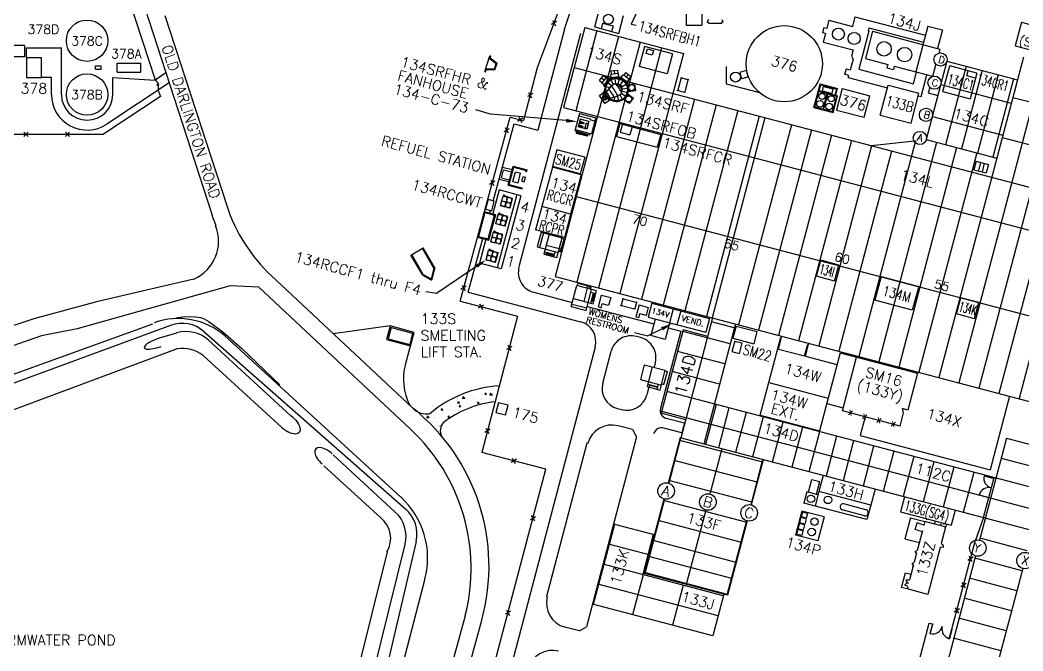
# Model space of a CAD drawing. Extents: x -16413 to 78405, y -232 to 83089.
# Drawn here: x 6293 to 20816, y 37653 to 46798 of the extents above; entities that cross this region are included whole.
import ezdxf
from ezdxf.enums import TextEntityAlignment as Align

# ---------------------------------------------------------------- set-up
doc = ezdxf.new("R2010")
doc.units = 0
doc.header["$LTSCALE"] = 350
doc.header["$MEASUREMENT"] = 0
for name, pattern in [('CV0', [1, 1]), ('CV34', [1, 1]), ('CV78', [1, 1]), ('HIDDEN2', [0.1875, 0.125, -0.0625])]:
    doc.linetypes.add(name, pattern=pattern)
doc.layers.add('BACKGROUND', color=7, linetype='CONTINUOUS')
doc.layers.add('FENCE', color=7, linetype='CONTINUOUS')
doc.styles.add('SIMPLEX', font='SIMPLEX')

msp = doc.modelspace()

# ---------------------------------------------------------------- linework, layer by layer
at = {"layer": 'BACKGROUND'}
for p, q in [((15270, 50110), (13783, 46106)), ((15941, 47896), (15941, 46721)), ((16168, 47896), (16168, 46721)), ((14179, 46666), (14465, 47537)), ((7884, 47050), (8243, 45944)), ((14615, 46697), (14685, 46958)), ((15256, 46984), (15142, 46739)), ((8156, 46795), (9073, 43971)), ((8391, 46864), (9286, 44107)), ((14063, 46776), (13984, 46731)), ((14001, 46793), (14046, 46715)), ((14963, 46604), (15032, 46864)), ((16261, 46803), (16243, 46772)), ((16243, 46772), (16246, 46770)), ((16261, 46753), (16261, 46767)), ((16453, 46803), (16471, 46772)), ((16453, 46753), (16453, 46767)), ((16471, 46772), (16469, 46770)), ((18006, 46796), (17974, 46674)), ((18006, 46796), (18347, 46706)), ((18383, 46846), (18347, 46706)), ((18383, 46846), (19404, 46577)), ((20793, 46766), (20702, 46426)), ((20793, 46766), (21434, 46594)), ((14179, 46666), (13792, 45199)), ((14470, 46690), (14164, 45529)), ((14644, 46644), (14339, 45483)), ((14470, 46690), (15898, 46313)), ((14615, 46697), (14963, 46604)), ((14729, 46753), (14708, 46672)), ((14729, 46753), (14881, 46713)), ((14881, 46713), (14859, 46631)), ((15142, 46739), (15213, 46723)), ((15941, 46721), (16168, 46721)), ((16261, 46753), (16453, 46753)), ((17931, 46685), (17912, 46612)), ((17974, 46674), (17931, 46685)), ((18584, 46635), (18439, 46084)), ((18638, 46634), (18534, 46239)), ((18585, 46685), (18573, 46639)), ((18573, 46639), (18584, 46635)), ((18585, 46685), (19378, 46476)), ((18638, 46634), (19612, 46377)), ((19440, 46711), (19265, 46047)), ((19440, 46711), (19650, 46656)), ((19650, 46656), (19579, 46386)), ((21555, 46684), (20179, 41462)), ((22170, 46664), (20759, 41310)), ((14410, 46602), (13518, 43218)), ((14958, 46561), (14040, 43080)), ((15271, 46479), (14354, 42997)), ((17955, 46601), (17912, 46612)), ((17955, 46601), (17923, 46479)), ((17923, 46479), (18355, 46365)), ((21845, 46608), (20469, 41386)), ((6358, 46430), (6166, 46430)), ((6358, 46430), (6358, 46262)), ((6385, 46396), (6891, 46396)), ((6385, 46252), (6385, 46396)), ((6891, 45718), (6891, 46396)), ((15584, 46396), (14667, 42915)), ((15336, 46415), (15259, 46126)), ((15742, 46307), (15336, 46415)), ((15359, 46312), (15377, 46381)), ((15377, 46381), (15464, 46358)), ((15464, 46358), (15446, 46289)), ((18355, 46365), (18331, 46276)), ((19612, 46377), (19596, 46317)), ((20702, 46426), (21343, 46254)), ((6358, 46262), (6166, 46262)), ((6603, 46252), (6385, 46252)), ((6385, 46252), (6385, 45964)), ((6603, 45964), (6603, 46252)), ((15898, 46313), (14980, 42832)), ((15446, 46289), (15359, 46312)), ((15742, 46307), (15665, 46017)), ((18357, 46232), (18314, 46071)), ((18331, 46276), (18357, 46232)), ((18534, 46239), (18859, 46154)), ((19716, 46201), (19416, 45064)), ((20822, 46257), (19599, 41615)), ((19716, 46201), (20736, 45932)), ((7383, 46084), (7383, 46132)), ((7383, 46132), (7467, 46132)), ((7383, 46084), (7467, 46084)), ((7467, 46084), (7467, 46132)), ((7697, 46042), (7697, 46174)), ((7697, 46174), (8043, 46174)), ((7697, 46042), (8043, 46042)), ((8043, 46042), (8043, 46174)), ((14317, 46109), (22720, 43895)), ((14848, 46059), (14944, 46071)), ((14848, 46059), (14855, 46011)), ((14896, 46065), (14902, 46017)), ((14944, 46071), (14950, 46024)), ((15063, 46039), (15034, 46001)), ((15063, 46039), (15140, 45981)), ((15665, 46017), (15259, 46126)), ((16519, 46123), (16519, 45875)), ((16809, 46064), (16716, 46038)), ((16716, 46038), (16742, 45946)), ((16809, 46064), (16834, 45971)), ((18254, 46087), (18234, 46011)), ((18314, 46071), (18254, 46087)), ((18439, 46084), (19232, 45875)), ((18859, 46154), (18846, 46107)), ((18846, 46107), (18939, 46083)), ((18951, 46129), (18939, 46083)), ((18951, 46129), (19508, 45982)), ((19232, 45875), (19276, 46044)), ((19555, 46158), (19508, 45980)), ((19657, 45761), (19755, 46133)), ((19994, 46127), (19695, 44990)), ((20149, 46029), (19755, 46133)), ((21112, 46180), (19889, 41539)), ((20226, 46066), (19927, 44929)), ((20002, 45987), (20022, 46062)), ((6385, 45964), (6603, 45964)), ((6747, 45964), (6603, 45964)), ((6747, 45718), (6747, 45964)), ((7635, 45718), (7635, 45964)), ((7635, 45964), (8248, 45927)), ((8242, 45945), (8297, 45870)), ((8404, 46030), (8248, 45927)), ((14682, 45920), (14741, 45996)), ((14682, 45920), (14720, 45891)), ((14712, 45958), (14750, 45929)), ((14780, 45966), (14721, 45890)), ((14741, 45996), (14779, 45967)), ((14752, 45852), (14825, 45946)), ((14764, 45846), (14833, 45936)), ((14816, 45948), (14790, 45968)), ((14850, 45961), (14825, 45946)), ((14854, 45948), (14833, 45936)), ((14853, 45969), (14848, 46002)), ((14967, 45976), (14850, 45961)), ((14889, 45863), (14851, 45927)), ((14967, 45963), (14854, 45948)), ((14950, 46022), (14855, 46010)), ((14921, 45871), (14910, 45948)), ((14952, 45868), (14972, 45944)), ((14963, 45983), (14958, 46016)), ((14967, 45976), (14995, 45969)), ((14967, 45963), (14990, 45957)), ((14981, 45855), (15028, 45917)), ((14990, 45957), (15080, 45888)), ((14995, 45969), (15090, 45897)), ((15003, 45972), (15023, 45999)), ((15110, 45942), (15034, 46000)), ((15102, 46010), (15072, 45972)), ((15097, 45884), (15090, 45897)), ((15091, 45905), (15111, 45931)), ((15140, 45981), (15110, 45942)), ((15866, 45958), (15819, 45780)), ((15871, 45961), (15962, 45937)), ((15964, 45932), (15918, 45754)), ((16834, 45971), (16742, 45946)), ((18295, 45995), (18234, 46011)), ((18287, 45966), (18295, 45995)), ((18287, 45966), (18854, 45817)), ((19341, 45688), (19424, 46005)), ((20129, 45953), (20002, 45987)), ((20149, 46029), (20051, 45657)), ((20458, 46005), (20159, 44868)), ((20679, 45947), (20379, 44810)), ((8450, 45888), (7549, 45288)), ((8300, 45767), (8300, 45859)), ((8300, 45767), (8326, 45689)), ((13656, 45748), (13701, 45670)), ((14682, 45706), (14746, 45750)), ((14749, 45860), (14723, 45880)), ((14780, 45715), (14746, 45750)), ((14752, 45852), (14749, 45839)), ((14749, 45839), (14767, 45834)), ((14764, 45846), (14762, 45836)), ((14779, 45748), (14764, 45738)), ((14779, 45748), (14764, 45738)), ((14797, 45770), (14773, 45767)), ((14832, 45815), (14777, 45829)), ((14779, 45748), (14848, 45836)), ((14857, 45846), (14804, 45886)), ((14848, 45836), (14824, 45806)), ((14908, 45875), (14849, 45836)), ((14912, 45875), (14912, 45875)), ((14912, 45875), (14965, 45854)), ((14967, 45811), (14967, 45811)), ((14967, 45811), (14967, 45811)), ((15004, 45844), (14987, 45832)), ((15004, 45844), (14989, 45833)), ((15011, 45833), (14994, 45822)), ((15002, 45736), (15005, 45793)), ((15010, 45836), (15070, 45870)), ((15011, 45769), (15087, 45749)), ((15013, 45801), (15090, 45812)), ((15086, 45878), (15080, 45888)), ((15081, 45875), (15097, 45884)), ((15089, 45858), (15150, 45866)), ((15106, 45817), (15095, 45826)), ((15100, 45839), (15097, 45859)), ((15113, 45841), (15098, 45839)), ((15110, 45764), (15102, 45820)), ((15102, 45763), (15128, 45766)), ((15126, 45777), (15127, 45780)), ((15128, 45765), (15126, 45777)), ((15132, 45764), (15128, 45765)), ((15132, 45764), (15136, 45776)), ((15133, 45767), (15205, 45777)), ((15150, 45866), (15149, 45862)), ((15157, 45875), (15150, 45866)), ((15162, 45874), (15157, 45875)), ((15162, 45874), (15159, 45862)), ((15192, 45872), (15160, 45868)), ((15192, 45872), (15205, 45777)), ((15822, 45775), (15913, 45751)), ((16519, 45875), (17002, 45745)), ((17789, 45532), (17854, 45775)), ((17801, 45539), (17861, 45763)), ((17854, 45775), (17880, 45871)), ((17854, 45775), (18132, 45701)), ((17861, 45763), (17981, 45731)), ((17864, 45773), (17887, 45859)), ((17880, 45871), (18132, 45804)), ((17887, 45859), (18119, 45796)), ((17913, 45772), (17930, 45835)), ((17913, 45772), (18052, 45735)), ((17930, 45835), (18069, 45798)), ((18052, 45735), (18069, 45798)), ((18096, 45710), (18119, 45796)), ((18106, 45708), (18132, 45804)), ((18200, 45806), (18118, 45493)), ((18200, 45806), (18598, 45701)), ((18749, 45419), (18864, 45855)), ((18864, 45855), (19310, 45737)), ((18941, 45841), (18941, 45841)), ((19466, 45822), (19445, 45742)), ((19627, 45864), (20647, 45595)), ((19657, 45761), (20051, 45657)), ((8326, 45689), (7503, 45142)), ((13717, 45731), (13639, 45687)), ((14691, 45712), (14682, 45706)), ((14691, 45712), (14682, 45706)), ((14763, 45588), (14682, 45706)), ((14726, 45679), (14757, 45701)), ((14726, 45679), (14756, 45636)), ((14756, 45636), (14726, 45679)), ((14757, 45701), (14730, 45682)), ((14738, 45677), (14755, 45688)), ((14758, 45648), (14738, 45677)), ((14739, 45746), (14773, 45711)), ((14755, 45688), (14774, 45659)), ((14787, 45657), (14756, 45636)), ((14757, 45701), (14787, 45657)), ((14757, 45701), (14787, 45657)), ((14774, 45659), (14758, 45648)), ((14760, 45638), (14787, 45657)), ((14827, 45633), (14763, 45588)), ((14773, 45711), (14780, 45715)), ((14802, 45669), (14773, 45711)), ((14809, 45673), (14780, 45715)), ((14802, 45669), (14809, 45673)), ((14802, 45669), (14821, 45628)), ((14827, 45633), (14809, 45673)), ((14817, 45656), (14833, 45666)), ((14833, 45666), (14940, 45693)), ((14841, 45668), (14836, 45661)), ((14905, 45684), (14892, 45634)), ((14941, 45694), (15001, 45732)), ((14946, 45696), (14955, 45631)), ((14976, 45716), (15013, 45652)), ((15002, 45737), (15060, 45693)), ((15034, 45651), (15082, 45613)), ((15052, 45662), (15040, 45646)), ((15063, 45654), (15051, 45663)), ((15069, 45678), (15054, 45675)), ((15098, 45722), (15064, 45677)), ((15082, 45614), (15083, 45617)), ((15084, 45602), (15082, 45614)), ((15089, 45601), (15092, 45613)), ((15116, 45588), (15090, 45607)), ((15092, 45727), (15113, 45711)), ((15106, 45703), (15105, 45699)), ((15114, 45712), (15106, 45703)), ((15118, 45711), (15114, 45712)), ((15118, 45711), (15115, 45699)), ((15116, 45588), (15174, 45664)), ((15117, 45708), (15174, 45664)), ((16058, 45651), (15293, 42750)), ((17921, 45507), (17981, 45731)), ((17928, 45495), (17993, 45738)), ((17991, 45728), (18120, 45694)), ((18060, 45470), (18120, 45694)), ((18067, 45457), (18132, 45701)), ((18516, 45388), (18598, 45701)), ((19196, 45302), (19310, 45737)), ((19300, 45699), (19341, 45688)), ((19445, 45742), (19585, 45704)), ((20669, 45677), (23026, 45056)), ((13106, 45434), (12893, 45496)), ((14164, 45529), (36036, 39766)), ((15089, 45601), (15084, 45602)), ((16371, 45568), (15607, 42667)), ((16685, 45486), (15920, 42585)), ((17789, 45532), (18067, 45457)), ((17801, 45539), (17921, 45507)), ((17930, 45504), (18060, 45470)), ((18118, 45493), (18516, 45388)), ((12664, 42723), (13391, 45391)), ((14201, 45339), (13106, 45434)), ((13391, 45391), (13581, 45340)), ((13576, 45374), (13498, 45329)), ((13515, 45391), (13559, 45313)), ((14394, 45442), (14331, 45209)), ((14403, 45360), (14373, 45250)), ((14555, 45359), (14384, 45405)), ((14396, 45326), (14391, 45310)), ((14394, 45442), (14629, 45379)), ((14396, 45326), (14396, 45327)), ((14397, 45326), (14396, 45327)), ((14403, 45316), (14400, 45304)), ((14402, 45328), (14401, 45329)), ((14402, 45328), (14403, 45328)), ((14531, 45326), (14403, 45360)), ((14406, 45327), (14403, 45328)), ((14403, 45316), (14406, 45327)), ((14406, 45327), (14406, 45327)), ((14406, 45326), (14406, 45326)), ((14407, 45326), (14424, 45322)), ((14420, 45301), (14425, 45320)), ((14425, 45320), (14426, 45321)), ((14426, 45321), (14425, 45320)), ((14425, 45321), (14425, 45321)), ((14425, 45321), (14425, 45321)), ((14425, 45320), (14425, 45321)), ((14425, 45320), (14425, 45321)), ((14425, 45320), (14425, 45320)), ((14425, 45302), (14429, 45317)), ((14426, 45321), (14428, 45321)), ((14428, 45315), (14442, 45311)), ((14531, 45326), (14501, 45215)), ((14562, 45347), (14555, 45359)), ((14617, 45332), (14562, 45347)), ((14629, 45379), (14567, 45146)), ((16998, 45403), (16233, 42502)), ((17079, 45382), (16315, 42481)), ((18749, 45419), (19196, 45302)), ((19505, 45400), (20525, 45131)), ((6349, 45173), (6411, 45110)), ((6411, 45173), (6349, 45110)), ((6949, 45173), (7011, 45110)), ((7011, 45173), (6949, 45110)), ((13144, 44174), (13449, 45291)), ((13377, 45222), (13299, 45178)), ((13316, 45239), (13361, 45161)), ((13449, 45291), (13792, 45199)), ((14331, 45209), (14567, 45146)), ((14333, 45194), (14337, 45208)), ((14333, 45194), (14353, 45189)), ((14353, 45189), (14344, 45155)), ((14358, 45180), (14351, 45153)), ((14511, 45136), (14357, 45178)), ((14511, 45139), (14358, 45180)), ((14359, 45183), (14534, 45136)), ((14501, 45215), (14374, 45249)), ((14383, 45171), (14377, 45149)), ((14382, 45276), (14378, 45260)), ((14379, 45260), (14378, 45260)), ((14383, 45255), (14381, 45256)), ((14382, 45276), (14382, 45276)), ((14383, 45276), (14383, 45276)), ((14383, 45255), (14383, 45255)), ((14387, 45254), (14383, 45255)), ((14391, 45168), (14386, 45147)), ((14389, 45278), (14387, 45278)), ((14390, 45265), (14387, 45254)), ((14387, 45255), (14387, 45255)), ((14387, 45254), (14387, 45254)), ((14388, 45255), (14405, 45250)), ((14389, 45278), (14390, 45278)), ((14393, 45277), (14390, 45278)), ((14390, 45265), (14393, 45277)), ((14392, 45310), (14391, 45310)), ((14393, 45277), (14393, 45277)), ((14393, 45276), (14393, 45276)), ((14393, 45276), (14411, 45271)), ((14396, 45305), (14394, 45306)), ((14396, 45305), (14397, 45305)), ((14400, 45304), (14397, 45305)), ((14400, 45304), (14400, 45304)), ((14401, 45305), (14401, 45305)), ((14401, 45305), (14418, 45300)), ((14406, 45250), (14405, 45250)), ((14406, 45250), (14405, 45250)), ((14406, 45251), (14406, 45250)), ((14406, 45251), (14406, 45250)), ((14407, 45251), (14406, 45251)), ((14407, 45251), (14412, 45270)), ((14407, 45250), (14407, 45251)), ((14407, 45250), (14407, 45250)), ((14407, 45250), (14409, 45249)), ((14411, 45271), (14411, 45271)), ((14411, 45271), (14411, 45271)), ((14411, 45270), (14411, 45271)), ((14411, 45270), (14411, 45271)), ((14412, 45270), (14411, 45270)), ((14411, 45251), (14416, 45267)), ((14412, 45270), (14412, 45271)), ((14412, 45271), (14414, 45270)), ((14412, 45271), (14412, 45270)), ((14412, 45254), (14426, 45250)), ((14415, 45264), (14429, 45261)), ((14420, 45301), (14419, 45300)), ((14420, 45301), (14419, 45300)), ((14419, 45300), (14419, 45300)), ((14419, 45300), (14419, 45300)), ((14420, 45301), (14420, 45300)), ((14420, 45300), (14420, 45301)), ((14420, 45301), (14420, 45301)), ((14420, 45300), (14422, 45299)), ((14426, 45304), (14439, 45301)), ((14426, 45250), (14429, 45261)), ((14444, 45245), (14426, 45250)), ((14447, 45256), (14429, 45261)), ((14439, 45300), (14442, 45311)), ((14458, 45295), (14439, 45300)), ((14460, 45306), (14442, 45311)), ((14444, 45245), (14447, 45256)), ((14458, 45295), (14460, 45306)), ((14491, 45303), (14472, 45233)), ((14501, 45225), (14472, 45233)), ((14520, 45295), (14491, 45303)), ((14520, 45295), (14501, 45225)), ((14978, 45296), (14929, 45111)), ((14978, 45296), (15570, 45140)), ((15016, 45286), (14985, 45170)), ((14985, 45170), (15124, 45134)), ((15155, 45250), (15124, 45134)), ((17462, 45281), (16698, 42380)), ((17752, 45204), (16988, 42303)), ((5523, 45142), (7503, 45142)), ((14504, 45112), (14344, 45155)), ((14505, 45115), (14352, 45156)), ((14400, 45166), (14394, 45145)), ((14408, 45164), (14403, 45143)), ((14417, 45162), (14411, 45140)), ((14425, 45159), (14419, 45138)), ((14434, 45157), (14428, 45136)), ((14442, 45155), (14436, 45134)), ((14451, 45153), (14445, 45131)), ((14459, 45150), (14453, 45129)), ((14467, 45148), (14462, 45127)), ((14476, 45146), (14470, 45125)), ((14484, 45144), (14479, 45122)), ((14493, 45141), (14487, 45120)), ((14501, 45139), (14496, 45118)), ((14510, 45137), (14504, 45115)), ((14505, 45115), (14504, 45112)), ((14511, 45139), (14511, 45136)), ((14534, 45136), (14541, 45135)), ((14545, 45150), (14541, 45135)), ((14929, 45111), (15521, 44955)), ((15570, 45140), (15521, 44955)), ((18042, 45128), (17278, 42227)), ((18332, 45051), (17568, 42150)), ((19262, 45047), (18438, 41921)), ((19239, 45044), (18622, 44975)), ((19566, 45024), (18728, 41845)), ((19416, 45064), (20436, 44795)), ((20516, 45096), (22873, 44475)), ((14066, 44918), (14001, 44674)), ((14471, 44809), (14066, 44918)), ((18622, 44975), (17858, 42074)), ((18913, 44898), (18148, 41998)), ((19856, 44948), (19018, 41768)), ((14470, 44809), (14405, 44566)), ((20146, 44871), (19308, 41692)), ((20138, 44752), (20106, 44628)), ((20138, 44752), (20315, 44706)), ((20203, 44735), (20171, 44610)), ((13233, 44493), (13280, 44667)), ((13263, 44510), (13294, 44626)), ((13280, 44667), (13419, 44630)), ((13294, 44626), (13410, 44595)), ((13359, 44406), (13432, 44679)), ((13374, 44415), (13441, 44664)), ((13429, 44459), (13466, 44598)), ((13432, 44679), (13635, 44624)), ((13441, 44664), (13620, 44616)), ((13466, 44598), (13542, 44578)), ((13617, 44604), (13620, 44616)), ((13617, 44604), (13629, 44601)), ((13629, 44601), (13635, 44624)), ((14001, 44663), (13849, 44095)), ((14405, 44566), (14001, 44674)), ((14418, 44552), (14001, 44663)), ((20106, 44628), (20282, 44581)), ((20256, 44721), (20223, 44597)), ((20315, 44706), (20282, 44581)), ((13170, 44461), (13092, 44416)), ((13109, 44478), (13153, 44400)), ((13233, 44493), (13372, 44456)), ((13263, 44510), (13379, 44479)), ((13429, 44459), (13504, 44439)), ((13504, 44439), (13542, 44578)), ((13560, 44461), (13579, 44531)), ((13560, 44461), (13595, 44452)), ((13579, 44531), (13614, 44521)), ((13595, 44452), (13614, 44521)), ((14418, 44552), (14266, 43984)), ((13230, 44335), (13137, 43991)), ((13546, 44250), (13230, 44335)), ((13359, 44406), (13562, 44352)), ((13374, 44415), (13565, 44364)), ((13562, 44352), (13565, 44364)), ((13070, 44194), (13032, 44055)), ((13160, 44170), (13070, 44194)), ((13123, 44030), (13160, 44170)), ((13485, 44267), (13201, 43207)), ((13251, 44107), (13289, 44246)), ((13252, 44109), (13271, 44177)), ((13546, 44250), (13262, 43191)), ((13270, 44176), (13332, 44160)), ((13271, 44177), (13289, 44246)), ((13271, 44178), (13333, 44162)), ((13292, 44256), (13289, 44246)), ((13292, 44256), (13289, 44246)), ((13289, 44246), (13351, 44229)), ((13292, 44256), (13353, 44240)), ((13292, 44256), (13353, 44240)), ((13298, 44264), (13296, 44257)), ((13296, 44256), (13304, 44254)), ((13296, 44256), (13296, 44255)), ((13298, 44266), (13298, 44264)), ((13298, 44264), (13307, 44262)), ((13299, 44266), (13307, 44264)), ((13304, 44254), (13304, 44253)), ((13307, 44261), (13305, 44254)), ((13307, 44263), (13307, 44262)), ((13314, 44092), (13333, 44161)), ((13351, 44229), (13333, 44161)), ((13340, 44187), (13344, 44205)), ((13341, 44193), (13341, 44193)), ((13343, 44198), (13343, 44198)), ((13353, 44240), (13350, 44230)), ((13426, 44211), (13351, 44231)), ((13357, 44154), (13378, 44149)), ((13362, 44228), (13426, 44211)), ((13388, 44071), (13426, 44211)), ((14346, 44240), (35730, 38605)), ((13016, 44023), (12916, 43652)), ((13021, 44014), (12926, 43658)), ((13024, 44009), (12931, 43661)), ((13016, 44023), (13182, 43979)), ((13021, 44014), (13168, 43974)), ((13024, 44009), (13163, 43971)), ((13032, 44055), (13123, 44030)), ((13097, 44001), (13106, 44035)), ((13388, 44071), (13251, 44107)), ((13252, 44109), (13314, 44092)), ((13321, 44117), (13326, 44135)), ((13849, 44095), (13759, 43759)), ((14266, 43984), (13849, 44095)), ((13070, 43624), (13163, 43971)), ((13073, 43619), (13168, 43974)), ((13082, 43608), (13182, 43979)), ((13181, 43845), (13218, 43984)), ((13182, 43847), (13201, 43915)), ((13200, 43914), (13262, 43898)), ((13201, 43915), (13219, 43984)), ((13201, 43916), (13263, 43900)), ((13218, 43984), (13281, 43967)), ((13222, 43994), (13219, 43984)), ((13222, 43994), (13219, 43984)), ((13222, 43994), (13283, 43978)), ((13222, 43994), (13283, 43978)), ((13228, 44002), (13226, 43995)), ((13226, 43994), (13234, 43992)), ((13226, 43994), (13226, 43993)), ((13228, 44004), (13228, 44002)), ((13228, 44002), (13236, 44000)), ((13229, 44004), (13236, 44002)), ((13236, 43999), (13234, 43992)), ((13234, 43992), (13234, 43991)), ((13237, 44001), (13236, 44000)), ((13244, 43830), (13262, 43899)), ((13251, 43855), (13256, 43873)), ((13281, 43967), (13262, 43899)), ((13269, 43925), (13274, 43943)), ((13271, 43931), (13271, 43931)), ((13272, 43936), (13272, 43936)), ((13283, 43978), (13280, 43968)), ((13356, 43949), (13281, 43969)), ((13287, 43892), (13308, 43887)), ((13291, 43966), (13356, 43949)), ((13318, 43809), (13356, 43949)), ((14266, 43984), (14176, 43647)), ((13111, 43583), (13148, 43722)), ((13130, 43653), (13149, 43722)), ((13148, 43722), (13211, 43705)), ((13151, 43732), (13149, 43722)), ((13151, 43732), (13149, 43722)), ((13151, 43732), (13213, 43716)), ((13151, 43732), (13213, 43716)), ((13157, 43740), (13156, 43733)), ((13156, 43732), (13164, 43730)), ((13156, 43732), (13156, 43731)), ((13158, 43742), (13158, 43740)), ((13158, 43740), (13166, 43738)), ((13159, 43742), (13166, 43740)), ((13164, 43730), (13163, 43729)), ((13166, 43737), (13164, 43730)), ((13167, 43739), (13166, 43738)), ((13318, 43809), (13181, 43845)), ((13182, 43847), (13244, 43830)), ((13213, 43716), (13210, 43706)), ((14176, 43647), (13759, 43759)), ((13837, 43723), (13780, 43508)), ((13837, 43723), (14141, 43643)), ((12784, 42853), (12996, 43631)), ((12916, 43652), (13082, 43608)), ((12926, 43658), (13073, 43619)), ((12931, 43661), (13070, 43624)), ((13038, 43620), (12946, 43275)), ((13248, 43547), (13111, 43583)), ((13112, 43585), (13130, 43653)), ((13112, 43585), (13174, 43568)), ((13130, 43652), (13192, 43636)), ((13131, 43654), (13192, 43638)), ((13174, 43568), (13192, 43637)), ((13181, 43593), (13185, 43611)), ((13211, 43705), (13192, 43637)), ((13199, 43663), (13204, 43681)), ((13201, 43669), (13201, 43669)), ((13202, 43674), (13202, 43674)), ((13286, 43687), (13210, 43707)), ((13217, 43630), (13238, 43625)), ((13221, 43704), (13286, 43687)), ((13248, 43547), (13286, 43687)), ((13872, 43714), (13815, 43499)), ((13953, 43692), (13877, 43405)), ((14066, 43356), (14141, 43643)), ((14121, 43437), (14171, 43626)), ((14139, 43634), (14171, 43626)), ((13041, 43321), (13078, 43460)), ((13060, 43391), (13078, 43460)), ((13078, 43460), (13140, 43443)), ((13081, 43470), (13079, 43460)), ((13081, 43470), (13079, 43460)), ((13081, 43470), (13143, 43454)), ((13081, 43470), (13143, 43454)), ((13087, 43478), (13085, 43471)), ((13086, 43470), (13085, 43469)), ((13086, 43470), (13093, 43468)), ((13088, 43480), (13087, 43478)), ((13087, 43478), (13096, 43476)), ((13088, 43480), (13096, 43478)), ((13093, 43468), (13093, 43467)), ((13096, 43475), (13094, 43468)), ((13096, 43477), (13096, 43476)), ((13140, 43443), (13122, 43375)), ((13143, 43454), (13140, 43444)), ((13215, 43425), (13140, 43445)), ((13151, 43442), (13215, 43425)), ((13178, 43285), (13215, 43425)), ((13780, 43508), (14085, 43428)), ((13886, 43440), (14031, 43402)), ((13918, 43432), (13909, 43397)), ((13912, 43536), (14100, 43486)), ((13917, 43426), (14030, 43396)), ((14022, 43367), (14041, 43440)), ((14089, 43446), (14121, 43437)), ((14096, 43469), (14127, 43460)), ((14102, 43495), (14134, 43486)), ((13178, 43285), (13041, 43321)), ((13042, 43323), (13060, 43391)), ((13042, 43323), (13104, 43306)), ((13060, 43392), (13122, 43376)), ((13060, 43390), (13122, 43374)), ((13104, 43306), (13122, 43375)), ((13110, 43331), (13115, 43349)), ((13129, 43401), (13134, 43419)), ((13131, 43407), (13131, 43407)), ((13132, 43412), (13132, 43412)), ((13147, 43368), (13168, 43363)), ((13877, 43405), (14066, 43356)), ((13925, 43424), (13918, 43395)), ((13934, 43421), (13927, 43392)), ((13943, 43419), (13935, 43390)), ((13952, 43417), (13944, 43388)), ((13960, 43414), (13953, 43385)), ((13969, 43412), (13961, 43383)), ((13978, 43410), (13970, 43381)), ((13986, 43408), (13979, 43379)), ((13995, 43405), (13987, 43376)), ((14004, 43403), (13996, 43374)), ((14012, 43401), (14005, 43372)), ((14021, 43398), (14014, 43369)), ((17825, 43083), (17887, 43315)), ((18150, 43244), (17887, 43315)), ((12907, 43231), (12323, 42836)), ((13262, 43191), (12946, 43275)), ((18088, 43013), (18150, 43244)), ((8808, 43043), (7419, 42719)), ((9928, 43097), (11981, 41172)), ((14040, 43080), (28011, 39398)), ((18088, 43013), (17825, 43083)), ((18762, 43080), (18670, 42737)), ((18762, 43080), (19306, 42935)), ((9334, 42943), (7118, 42322)), ((9750, 42928), (9334, 42943)), ((9750, 42928), (11949, 40866)), ((12323, 42836), (12171, 42858)), ((12755, 42939), (12677, 42894)), ((12693, 42955), (12738, 42877)), ((12784, 42853), (14407, 42425)), ((13732, 42851), (14290, 42704)), ((14275, 42645), (14355, 42950)), ((14642, 42874), (14355, 42950)), ((14364, 42948), (14372, 42980)), ((14561, 42930), (14372, 42980)), ((14462, 42720), (14512, 42909)), ((14489, 42589), (14570, 42893)), ((14503, 42911), (14511, 42943)), ((14529, 42904), (14538, 42936)), ((14552, 42898), (14561, 42930)), ((14631, 42831), (14558, 42850)), ((14593, 42686), (14642, 42874)), ((19306, 42935), (19214, 42591)), ((7419, 42719), (6493, 42465)), ((14305, 42761), (14593, 42686)), ((14558, 42695), (14596, 42840)), ((14566, 42727), (14601, 42718)), ((14572, 42725), (14602, 42838)), ((14574, 42734), (14603, 42726)), ((14577, 42743), (14606, 42735)), ((14579, 42751), (14608, 42744)), ((14581, 42760), (14610, 42752)), ((14583, 42769), (14612, 42761)), ((14586, 42777), (14615, 42770)), ((14588, 42786), (14617, 42778)), ((14590, 42795), (14619, 42787)), ((14593, 42804), (14622, 42796)), ((14595, 42812), (14624, 42805)), ((14597, 42821), (14626, 42813)), ((14599, 42830), (14628, 42822)), ((14667, 42639), (14713, 42811)), ((14713, 42811), (14846, 42776)), ((14846, 42776), (14815, 42658)), ((15023, 42755), (14999, 42664)), ((15028, 42758), (15215, 42708)), ((15218, 42704), (15194, 42613)), ((19214, 42591), (18670, 42737)), ((19853, 42539), (19916, 42771)), ((20178, 42701), (19916, 42771)), ((20116, 42469), (20178, 42701)), ((13006, 42666), (12927, 42621)), ((12944, 42682), (12989, 42604)), ((14275, 42645), (14489, 42589)), ((14284, 42680), (14499, 42624)), ((14505, 42647), (15471, 42393)), ((14667, 42639), (14710, 42628)), ((14710, 42628), (14724, 42682)), ((14815, 42658), (14724, 42682)), ((15002, 42659), (15189, 42610)), ((15256, 42668), (15211, 42496)), ((15256, 42668), (15389, 42633)), ((15389, 42633), (15358, 42515)), ((15440, 42692), (15387, 42491)), ((15440, 42692), (16278, 42472)), ((15753, 42610), (15634, 42167)), ((15860, 42582), (15806, 42382)), ((6493, 42465), (5815, 42246)), ((8550, 42483, 4776), (8650, 42495, 4776)), ((8650, 42495, 4776), (8755, 42500, 4776)), ((8755, 42500, 4776), (8832, 42498, 4776)), ((8832, 42498, 4776), (8904, 42488, 4776)), ((8904, 42488, 4776), (8950, 42473, 4776)), ((8950, 42473, 4776), (9016, 42435, 4776)), ((9016, 42435, 4776), (9203, 42296, 4776)), ((15211, 42496), (15253, 42484)), ((15253, 42484), (15268, 42539)), ((15358, 42515), (15268, 42539)), ((15387, 42491), (16225, 42271)), ((15490, 42464), (15426, 42223)), ((16321, 42479), (15862, 40738)), ((16278, 42472), (16225, 42271)), ((16636, 42334), (16306, 42421)), ((20116, 42469), (19853, 42539)), ((8210, 42387), (216, 39498)), ((8472, 42372), (513, 39439)), ((7118, 42322), (6601, 42220)), ((8314, 42190), (8561, 42263)), ((8955, 42282), (11878, 39709)), ((9203, 42296, 4776), (9267, 42245, 4776)), ((11653, 42364), (10829, 42251)), ((11653, 42364), (11600, 42166)), ((11665, 42341), (11622, 42179)), ((12001, 42270), (11653, 42364)), ((11665, 42341), (11978, 42257)), ((11874, 41807), (12001, 42270)), ((15191, 42270), (15385, 42218)), ((15589, 42322), (15385, 42218)), ((15861, 42290), (15566, 41170)), ((15897, 42305), (15579, 41099)), ((15680, 42338), (15861, 42290)), ((16575, 42102), (15891, 42282)), ((16251, 42212), (15897, 42305)), ((16652, 42392), (16193, 40651)), ((16662, 42362), (16615, 42184)), ((16662, 42362), (16964, 42283)), ((16964, 42283), (16917, 42105)), ((6601, 42220), (5894, 41976)), ((9022, 42156), (10213, 41060)), ((9258, 42221), (11806, 39884)), ((9267, 42245, 4776), (9503, 42037, 4776)), ((11600, 42166), (11948, 42073)), ((11622, 42179), (11935, 42095)), ((11978, 42257), (11935, 42095)), ((15278, 42196), (15220, 42211)), ((15634, 42167), (15426, 42223)), ((16642, 42144), (16602, 41992)), ((16615, 42184), (16917, 42105)), ((16642, 42144), (16744, 42117)), ((16744, 42117), (16704, 41965)), ((17010, 41069), (17308, 42201)), ((17275, 42029), (17320, 42198)), ((17308, 42201), (17320, 42198)), ((8570, 42030), (735, 39115)), ((9503, 42037, 4776), (10053, 41510, 4776)), ((14621, 42058), (10181, 25209)), ((13416, 42068), (13338, 42023)), ((13354, 42084), (13399, 42006)), ((14731, 41533), (14853, 41997)), ((16499, 41812), (15814, 41992)), ((16602, 41992), (16704, 41965)), ((17275, 42029), (17654, 41929)), ((17654, 41929), (17699, 42098)), ((17666, 41926), (17711, 42095)), ((17699, 42098), (17711, 42095)), ((18168, 41974), (17870, 40842)), ((18168, 41974), (19289, 41678)), ((8944, 41936), (10085, 40892)), ((15491, 41829), (15474, 41764)), ((17666, 41926), (18123, 41805)), ((18203, 41133), (18407, 41911)), ((15332, 41801), (15276, 41587)), ((15332, 41801), (15637, 41721)), ((15448, 41771), (15373, 41484)), ((15561, 41434), (15637, 41721)), ((15617, 41515), (15667, 41704)), ((15635, 41712), (15667, 41704)), ((16422, 41522), (15738, 41702)), ((15276, 41587), (15580, 41506)), ((17135, 41545), (17995, 41318)), ((19289, 41678), (19149, 41144)), ((12895, 41439), (12895, 41439)), ((12976, 41451), (12976, 41451)), ((13035, 41393), (13024, 41375)), ((13035, 41393), (13045, 41368)), ((13069, 41474), (13069, 41474)), ((13104, 41425), (13104, 41425)), ((13186, 41470), (13186, 41470)), ((13223, 41488), (13223, 41488)), ((15398, 41477), (15369, 41365)), ((15373, 41484), (15561, 41434)), ((15382, 41518), (15527, 41480)), ((15414, 41510), (15405, 41475)), ((15412, 41504), (15525, 41474)), ((15518, 41445), (15537, 41518)), ((15585, 41524), (15617, 41515)), ((38851, 35301), (15661, 41412)), ((12620, 41286), (12620, 41286)), ((12626, 41314), (12626, 41314)), ((12641, 41269), (12629, 41251)), ((12629, 41251), (12650, 41244)), ((12641, 41269), (12650, 41244)), ((12679, 41256), (12679, 41256)), ((12704, 41343), (12700, 41312)), ((12700, 41312), (12733, 41316)), ((12704, 41343), (12733, 41316)), ((12726, 41330), (12726, 41330)), ((12742, 41310), (12742, 41310)), ((12818, 41356), (12818, 41356)), ((12859, 41306), (12859, 41306)), ((12867, 41323), (12867, 41323)), ((12905, 41262), (12905, 41262)), ((12921, 41263), (12919, 41242)), ((12919, 41242), (12941, 41246)), ((12921, 41263), (12941, 41246)), ((12975, 41301), (12975, 41301)), ((12987, 41364), (12987, 41364)), ((13024, 41375), (13045, 41368)), ((13044, 41305), (13044, 41305)), ((13091, 41379), (13091, 41379)), ((13092, 41297), (13092, 41297)), ((13103, 41390), (13098, 41359)), ((13098, 41359), (13132, 41363)), ((13103, 41390), (13132, 41363)), ((13114, 41359), (13114, 41359)), ((13126, 41272), (13126, 41272)), ((13220, 41249), (13183, 41110)), ((13359, 41213), (13220, 41249)), ((12264, 41121), (12264, 41121)), ((12302, 41145), (12302, 41145)), ((12394, 41166), (12392, 41145)), ((12392, 41145), (12414, 41149)), ((12394, 41166), (12414, 41149)), ((12410, 41153), (12410, 41153)), ((12419, 41141), (12419, 41141)), ((12487, 41236), (12487, 41236)), ((12511, 41158), (12511, 41158)), ((12536, 41137), (12536, 41137)), ((12540, 41213), (12540, 41213)), ((12631, 41199), (12631, 41199)), ((12652, 41132), (12652, 41132)), ((12657, 41214), (12655, 41193)), ((12655, 41193), (12677, 41197)), ((12657, 41214), (12677, 41197)), ((12696, 41222), (12696, 41222)), ((12718, 41143), (12718, 41143)), ((12758, 41194), (12758, 41194)), ((12930, 41235), (12930, 41235)), ((13183, 41110), (13322, 41074)), ((13322, 41074), (13359, 41213)), ((14944, 41166), (15002, 41151)), ((38775, 35011), (15585, 41122)), ((16372, 41224), (16219, 40644)), ((16558, 41176), (16405, 40595)), ((16806, 41110), (16653, 40530)), ((17974, 41239), (18214, 41176)), ((19038, 40913), (18203, 41133)), ((19038, 40913), (19088, 41102)), ((19088, 41102), (19071, 41165)), ((19149, 41144), (19071, 41165)), ((12189, 41062), (12184, 41031)), ((12184, 41031), (12218, 41035)), ((12189, 41062), (12218, 41035)), ((12211, 40970), (12211, 40970)), ((12248, 40975), (12248, 40975)), ((12272, 40957), (12272, 40957)), ((12275, 41034), (12275, 41034)), ((12288, 41019), (12288, 41019)), ((12306, 41020), (12306, 41020)), ((12327, 40966), (12327, 40966)), ((12354, 41094), (12354, 41094)), ((12402, 41029), (12402, 41029)), ((12500, 41060), (12488, 41043)), ((12488, 41043), (12509, 41035)), ((12500, 41060), (12509, 41035)), ((12522, 41032), (12522, 41032)), ((15933, 41005), (15579, 41099)), ((15913, 40955), (15651, 41024)), ((17053, 41045), (16900, 40465)), ((17010, 41069), (17870, 40842)), ((17337, 40970), (17184, 40390)), ((18531, 41046), (18459, 40774)), ((12293, 40901), (12293, 40901)), ((12346, 40907), (12346, 40907)), ((12348, 40834), (12347, 40834)), ((12347, 40834), (12348, 40833)), ((12372, 40914), (12373, 40914)), ((12372, 40914), (12372, 40911)), ((13099, 40865), (13021, 40820)), ((13037, 40881), (13082, 40803)), ((15162, 40861), (14953, 40916)), ((15162, 40861), (15222, 40757)), ((15876, 40815), (15615, 40884)), ((15913, 40955), (15876, 40815)), ((17622, 40895), (17469, 40315)), ((17869, 40830), (17716, 40250)), ((15222, 40757), (14496, 38003)), ((15851, 40741), (15678, 40087)), ((15859, 40739), (15687, 40085)), ((15842, 40710), (17045, 40393)), ((38698, 34721), (15851, 40741)), ((18117, 40765), (17964, 40185)), ((18364, 40700), (18211, 40119)), ((18459, 40774), (20339, 40278)), ((20577, 40737), (20188, 39260)), ((20577, 40737), (21262, 40557)), ((14501, 40663), (13916, 38440)), ((14513, 40660), (14501, 40663)), ((16457, 40582), (16284, 39927)), ((18654, 40623), (18502, 40043)), ((18945, 40547), (18792, 39966)), ((10828, 40494), (11727, 39666)), ((13481, 40431), (13403, 40386)), ((13419, 40447), (13464, 40369)), ((16967, 40097), (15764, 40414)), ((17045, 40427), (16873, 39772)), ((17054, 40424), (16881, 39770)), ((19235, 40470), (19082, 39890)), ((19525, 40394), (19372, 39814)), ((20500, 40447), (21185, 40266)), ((10691, 40338), (11515, 39584)), ((19815, 40317), (19662, 39737)), ((20105, 40241), (19952, 39661)), ((16891, 39807), (15688, 40124)), ((17710, 39954), (17759, 40139)), ((17759, 40139), (17875, 40109)), ((17826, 39923), (17875, 40109)), ((17921, 40196), (17860, 39964)), ((20395, 40164), (20242, 39584)), ((17687, 39960), (17645, 39797)), ((17848, 39917), (17687, 39960)), ((17860, 39964), (17805, 39755)), ((18612, 39765), (17860, 39964)), ((18674, 39998), (18612, 39765)), ((15617, 39855), (15333, 38777)), ((15625, 39853), (15342, 38775)), ((16803, 39519), (15612, 39833)), ((18557, 39557), (17645, 39797)), ((19099, 39885), (19043, 39671)), ((16223, 39695), (15939, 38618)), ((17614, 39681), (17522, 39333)), ((17622, 39666), (17604, 39598)), ((17939, 39596), (17614, 39681)), ((17698, 39646), (17622, 39666)), ((18520, 39613), (18200, 39697)), ((18543, 39700), (18223, 39784)), ((18612, 39765), (18557, 39557)), ((19043, 39671), (19777, 39477)), ((19834, 39692), (19777, 39477)), ((13758, 39599), (13680, 39554)), ((13696, 39615), (13741, 39537)), ((16738, 39226), (15535, 39543)), ((16812, 39540), (16528, 38463)), ((16820, 39538), (16536, 38460)), ((17601, 39586), (17581, 39511)), ((17656, 39491), (17581, 39511)), ((17676, 39566), (17601, 39586)), ((17679, 39577), (17604, 39598)), ((17676, 39566), (17656, 39491)), ((17698, 39646), (17679, 39577)), ((17939, 39596), (17847, 39247)), ((19186, 39582), (19106, 39280)), ((19186, 39582), (19396, 39527)), ((19257, 39411), (19283, 39510)), ((19315, 39502), (19283, 39510)), ((19396, 39527), (19382, 39473)), ((19595, 39474), (19396, 39527)), ((19545, 39539), (19532, 39491)), ((14888, 39490), (14582, 38330)), ((14900, 39487), (14594, 38327)), ((15480, 39334), (14888, 39490)), ((17555, 39413), (17536, 39345)), ((17630, 39393), (17555, 39413)), ((17578, 39500), (17558, 39425)), ((17633, 39405), (17558, 39425)), ((17653, 39480), (17578, 39500)), ((17630, 39393), (17612, 39324)), ((17653, 39480), (17633, 39405)), ((19289, 39403), (19257, 39411)), ((19361, 39395), (19286, 39109)), ((19289, 39403), (19358, 39385)), ((19315, 39502), (19384, 39483)), ((19597, 39474), (19630, 39489)), ((19696, 39448), (19632, 39208)), ((19696, 39448), (19634, 39464)), ((19708, 39495), (19696, 39448)), ((12028, 39240), (10646, 33297)), ((15462, 39339), (15309, 38759)), ((16662, 38936), (15459, 39253)), ((17847, 39247), (17522, 39333)), ((17612, 39324), (17536, 39345)), ((19106, 39280), (19316, 39225)), ((20879, 39106), (20195, 39286)), ((11607, 39089), (10371, 34107)), ((10480, 33555), (11868, 39198)), ((15404, 39044), (14812, 39200)), ((19275, 39070), (19241, 38939)), ((19285, 39107), (19256, 39087)), ((19618, 39154), (19438, 38473)), ((19619, 39157), (19667, 39160)), ((16600, 38704), (15398, 39021)), ((20127, 39029), (17061, 27393)), ((19240, 38937), (19211, 38916)), ((20803, 38816), (20118, 38996)), ((16476, 38452), (14735, 38910)), ((16536, 38460), (15315, 38782)), ((16539, 38472), (15336, 38789)), ((20812, 38849), (17898, 27792)), ((19057, 38574), (19113, 38785)), ((19113, 38785), (19194, 38764)), ((19230, 38900), (19173, 38684)), ((19222, 38868), (19228, 38891)), ((19222, 38868), (19228, 38891)), ((12155, 38696), (10730, 33254)), ((15316, 38757), (15163, 38177)), ((19172, 38680), (19124, 38677)), ((20726, 38526), (20042, 38706)), ((16400, 38161), (14659, 38620)), ((15896, 38604), (15743, 38024)), ((19138, 38552), (19057, 38574)), ((19148, 38587), (19107, 38613)), ((19147, 38583), (19138, 38552)), ((19438, 38473), (19138, 38552)), ((13927, 38437), (13916, 38440)), ((16482, 38475), (16323, 37871)), ((20650, 38236), (19965, 38416)), ((13397, 38229), (13319, 38184)), ((13335, 38246), (13380, 38168)), ((16323, 37871), (14582, 38330)), ((10660, 30533), (12741, 38166)), ((10956, 30681), (12978, 38101)), ((20574, 37946), (19889, 38126)), ((14393, 37943), (14184, 37998)), ((14393, 37943), (14496, 38003)), ((20497, 37656), (19812, 37836))]:
    msp.add_line(p, q, dxfattribs=at)
at = {"layer": 'BACKGROUND', "linetype": 'CV78'}
for p, q in [((13024, 46052), (13097, 46281)), ((13086, 46246), (13187, 46170)), ((13097, 46281), (13108, 46277)), ((13100, 46250), (13108, 46277)), ((13100, 46250), (13201, 46174)), ((13024, 46052), (13035, 46049)), ((13035, 46049), (13046, 46082)), ((13037, 46095), (13162, 46090)), ((13046, 46082), (13170, 46078)), ((13162, 46090), (13187, 46170)), ((13170, 46078), (13201, 46174)), ((11954, 43391), (12130, 43494)), ((12286, 43202), (12120, 43488)), ((12299, 43204), (12130, 43494)), ((12124, 43100), (11954, 43391)), ((12132, 43109), (11965, 43397)), ((12286, 43202), (12246, 43047)), ((12299, 43204), (12253, 43029)), ((12124, 43100), (12253, 43029)), ((12132, 43109), (12246, 43047))]:
    msp.add_line(p, q, dxfattribs=at)
at = {"layer": 'BACKGROUND', "linetype": 'CV34'}
for p, q in [((13783, 46106), (13581, 45340)), ((12664, 42723), (13497, 42503)), ((13497, 42503), (12978, 40531)), ((13906, 40286), (12978, 40531)), ((10116, 25907, 4770), (13906, 40286)), ((13906, 40286), (13906, 40286))]:
    msp.add_line(p, q, dxfattribs=at)
at = {"layer": 'BACKGROUND', "linetype": 'HIDDEN2'}
for p, q in [((13351, 44231), (13290, 44248)), ((13308, 44242), (13310, 44249)), ((13316, 44247), (13310, 44249)), ((13310, 44249), (13310, 44249)), ((13315, 44241), (13316, 44247)), ((13316, 44247), (13316, 44247)), ((13326, 44238), (13327, 44244)), ((13328, 44244), (13327, 44244)), ((13334, 44243), (13328, 44244)), ((13332, 44236), (13334, 44242)), ((13334, 44243), (13334, 44242)), ((13281, 43969), (13219, 43986)), ((13238, 43980), (13240, 43987)), ((13246, 43985), (13240, 43987)), ((13240, 43987), (13240, 43987)), ((13244, 43979), (13246, 43985)), ((13246, 43985), (13246, 43985)), ((13255, 43976), (13257, 43982)), ((13257, 43982), (13257, 43982)), ((13263, 43981), (13257, 43982)), ((13262, 43974), (13264, 43980)), ((13263, 43981), (13264, 43980)), ((13210, 43707), (13149, 43724)), ((13168, 43718), (13170, 43725)), ((13176, 43723), (13170, 43725)), ((13170, 43725), (13170, 43725)), ((13174, 43717), (13176, 43723)), ((13176, 43723), (13176, 43723)), ((13185, 43714), (13187, 43720)), ((13187, 43720), (13187, 43720)), ((13193, 43719), (13187, 43720)), ((13192, 43712), (13193, 43718)), ((13193, 43719), (13193, 43718)), ((13140, 43445), (13079, 43462)), ((13098, 43456), (13099, 43463)), ((13100, 43463), (13099, 43463)), ((13106, 43461), (13100, 43463)), ((13104, 43455), (13106, 43461)), ((13106, 43461), (13106, 43461)), ((13115, 43452), (13117, 43458)), ((13123, 43457), (13117, 43458)), ((13117, 43458), (13117, 43458)), ((13121, 43450), (13123, 43456)), ((13123, 43457), (13123, 43456))]:
    msp.add_line(p, q, dxfattribs=at)
at = {"layer": 'BACKGROUND', "linetype": 'CV0'}
msp.add_line((20621, 41346), (20339, 40278), dxfattribs=at)
at = {"layer": 'BACKGROUND'}
for centre, radius in [((7263, 46498), 300), ((14813, 46809), 71.7), ((17360, 46164), 552), ((18143, 46594), 86.9), ((18372, 46531), 86.9), ((18804, 46380), 105), ((19102, 46296), 105), ((19623, 46225), 95.6), ((16654, 45971), 72), ((7263, 45718), 300), ((15867, 45962), 4), ((15966, 45936), 4), ((19535, 45889), 95.6), ((15151, 45818), 44.5), ((15818, 45776), 4), ((15917, 45750), 4), ((15107, 45655), 44.5), ((17877, 45581), 48), ((17906, 45691), 45), ((18039, 45656), 45), ((18011, 45545), 48), ((19412, 45424), 95.6), ((19324, 45088), 95.6), ((15024, 42759), 4), ((15219, 42707), 4), ((14998, 42660), 4), ((15193, 42609), 4), ((15648, 39971), 120), ((16254, 39811), 120), ((17746, 39857), 54), ((17992, 39842), 54), ((16851, 39654), 120), ((17797, 39527), 54), ((17757, 39377), 54), ((20162, 39144), 119), ((20846, 38963), 119)]:
    msp.add_circle(centre, radius, dxfattribs=at)
for centre, radius, start, end in [((10439, 47536), 2400, 186.9783, 197.984), ((16261, 46803), 36, 234.9279, 270), ((16453, 46803), 36, 270, 305.0721), ((14932, 45789), 160, 230.8046, 195.1954), ((14785, 45962), 7.45, 52.5, 142.5), ((14812, 45942), 7.45, 322.5, 52.5), ((14856, 46003), 7.45, 97.5, 187.5), ((14860, 45970), 7.45, 187.5, 277.5), ((14951, 46015), 7.45, 7.5, 97.5), ((14955, 45982), 7.45, 277.5, 7.5), ((15009, 45968), 7.45, 142.5, 232.5), ((15029, 45994), 7.45, 52.5, 142.5), ((15085, 45909), 7.45, 232.5, 322.5), ((15105, 45936), 7.45, 322.5, 52.5), ((8251, 45923), 70.1, 286.8984, 314.55), ((8295, 45790), 70.1, 82.206, 109.4413), ((14727, 45886), 7.45, 142.5, 232.5), ((14753, 45866), 7.45, 232.5, 322.5), ((14932, 45789), 171, 164.6659, 196.3954), ((14932, 45789), 81.8, 75.6785, 96.523), ((14932, 45789), 81.7, 37.5165, 75.3281), ((14932, 45789), 81.7, 329.477, 28.4835), ((14932, 45789), 172, 24.1015, 30), ((14932, 45789), 172, 339.1015, 351.2468), ((7263, 45718), 516, 180, 303.6621), ((7263, 45718), 372, 180, 0), ((14927, 45788), 175, 197.1087, 197.2047), ((14932, 45789), 172, 229.6015, 306.2468), ((14396, 45326), 0.125, 75, 165.0033), ((14400, 45325), 3.5, 76.5, 144.5151), ((14400, 45325), 3.54, 144.6753, 159.384), ((14407, 45326), 0.5, 75, 135), ((14424, 45321), 0.5, 15, 75), ((14424, 45321), 0.5, 15, 75), ((14424, 45321), 0.5, 15, 75), ((14425, 45320), 0.125, 195.001, 255), ((14425, 45320), 0.125, 195.001, 255), ((14428, 45320), 1, 11.2017, 73.5), ((14409, 45316), 19.7, 3.6868, 11.2017), ((14429, 45317), 0.125, 345, 3.6863), ((14382, 45259), 3.54, 170.616, 185.3247), ((14382, 45259), 3.5, 185.4849, 253.5), ((14382, 45276), 0.125, 75, 165.0033), ((14386, 45275), 3.5, 76.5, 144.5151), ((14386, 45275), 3.54, 144.6753, 159.384), ((14388, 45255), 0.5, 195, 255), ((14396, 45309), 3.54, 170.616, 185.3247), ((14396, 45309), 3.5, 185.4849, 253.5), ((14393, 45276), 0.5, 75, 135), ((14401, 45305), 0.5, 195, 255), ((14405, 45250), 0.5, 255, 315), ((14405, 45250), 0.5, 255, 315), ((14405, 45250), 0.5, 255, 315), ((14406, 45251), 0.125, 75, 134.999), ((14406, 45251), 0.125, 75, 134.999), ((14409, 45250), 1, 256.5, 318.7983), ((14395, 45262), 19.7, 318.7983, 326.3132), ((14411, 45271), 0.5, 15, 75), ((14411, 45271), 0.5, 15, 75), ((14411, 45271), 0.5, 15, 75), ((14411, 45270), 0.125, 195.001, 255), ((14411, 45270), 0.125, 195.001, 255), ((14411, 45251), 0.125, 326.3137, 345), ((14414, 45269), 1, 11.2017, 73.5), ((14396, 45266), 19.7, 3.6868, 11.2017), ((14415, 45267), 0.125, 345, 3.6863), ((14418, 45301), 0.5, 255, 315), ((14418, 45301), 0.5, 255, 315), ((14418, 45301), 0.5, 255, 315), ((14420, 45301), 0.125, 75, 134.999), ((14420, 45301), 0.125, 75, 134.999), ((14422, 45300), 1, 256.5, 318.7983), ((14408, 45313), 19.7, 318.7983, 326.3132), ((14425, 45302), 0.125, 326.3137, 345), ((13296, 44256), 0.497, 165, 255), ((13299, 44265), 0.497, 75, 165), ((13298, 44263), 0.497, 75, 165), ((13304, 44254), 0.497, 255, 345), ((13306, 44261), 0.497, 345, 75), ((13307, 44263), 0.497, 345, 75), ((13359, 44117), 37.6, 91.5839, 150.747), ((13377, 44186), 37.6, 179.253, 238.4161), ((13377, 44186), 37.6, 91.5839, 150.747), ((13377, 44186), 37.6, 271.5839, 58.4161), ((11569, 44848), 2400, 197.984, 226.8524), ((13314, 44092), 0.0625, 345, 75), ((13359, 44117), 37.6, 179.253, 242.1724), ((13359, 44117), 37.6, 267.8276, 58.4161), ((11355, 44712), 2400, 197.984, 201.8363), ((13226, 43994), 0.497, 165, 255), ((13229, 44003), 0.497, 75, 165), ((13228, 44001), 0.497, 75, 165), ((13234, 43992), 0.497, 255, 345), ((13236, 44001), 0.497, 345, 75), ((13236, 43999), 0.497, 345, 75), ((13288, 43855), 37.6, 91.5839, 150.747), ((13307, 43924), 37.6, 179.253, 238.4161), ((13307, 43924), 37.6, 91.5839, 150.747), ((13288, 43855), 37.6, 267.8276, 58.4161), ((13307, 43924), 37.6, 271.5839, 58.4161), ((8568, 43593), 600, 293.5767, 22.081), ((13156, 43732), 0.497, 165, 255), ((13158, 43739), 0.497, 75, 165), ((13158, 43741), 0.497, 75, 165), ((13164, 43730), 0.497, 255, 345), ((13166, 43739), 0.497, 345, 75), ((13166, 43737), 0.497, 345, 75), ((13243, 43830), 0.0625, 345, 75), ((13288, 43855), 37.6, 179.253, 242.1724), ((13218, 43593), 37.6, 179.253, 242.1724), ((13218, 43593), 37.6, 91.5839, 150.747), ((13237, 43662), 37.6, 179.253, 238.4161), ((13237, 43662), 37.6, 91.5839, 150.747), ((13218, 43593), 37.6, 267.8276, 58.4161), ((13237, 43662), 37.6, 271.5839, 58.4161), ((13086, 43470), 0.497, 165, 255), ((13088, 43477), 0.497, 75, 165), ((13088, 43479), 0.497, 75, 165), ((13094, 43468), 0.497, 255, 345), ((13096, 43477), 0.497, 345, 75), ((13095, 43475), 0.497, 345, 75), ((13167, 43400), 37.6, 91.5839, 150.747), ((13167, 43400), 37.6, 271.5839, 58.4161), ((13173, 43568), 0.0625, 345, 75), ((13103, 43306), 0.0625, 345, 75), ((13148, 43331), 37.6, 179.253, 242.1724), ((13148, 43331), 37.6, 91.5839, 150.747), ((13167, 43400), 37.6, 179.253, 238.4161), ((13148, 43331), 37.6, 267.8276, 58.4161), ((13808, 43141), 300, 165.2372, 255.2372), ((8584, 41436), 1035, 49.3669, 109.7315), ((14331, 42135), 300, 345.2376, 75.2372), ((8638, 41922), 480, 48.6415, 110.229), ((8697, 41803), 480, 47.3725, 106.5058), ((15143, 41921), 300, 75.2373, 165.2377), ((15201, 41905), 300, 345.2372, 75.2373), ((8652, 41571), 467, 51.3811, 100.1823), ((12671, 41590), 826, 164.75, 206.9891), ((13340, 39770), 1729, 93.5798, 130.164), ((15021, 41457), 300, 165.2377, 255.2373), ((13340, 39770), 1504, 96.4478, 127.6584), ((15079, 41441), 300, 255.2373, 345.2372), ((12176, 41354), 267, 222.9696, 280.4478), ((10149, 38879), 2935, 344.6191, 51.3752), ((15682, 41140), 120, 165.2376, 255.2353), ((12555, 40845), 177, 139.2129, 206.9261), ((10054, 38844), 2771, 345.8236, 46.8524), ((14861, 40568), 360, 75.2365, 165.2343), ((15584, 40768), 120, 75.2351, 165.2376), ((10995, 39000), 1200, 345.3261, 47.4689), ((11402, 39313), 480, 346.1782, 47.3725), ((11561, 39349), 480, 346.9071, 48.6415), ((18212, 39741), 45, 75.249, 255.2301), ((18531, 39657), 45, 255.2346, 75.2445), ((11278, 39284), 382, 329.2416, 51.64), ((19597, 39474), 36, 347.0203, 35.8073), ((19285, 39107), 36, 204.5927, 253.3797), ((19619, 39157), 48, 355.2285, 75.2), ((19240, 38937), 36, 204.5927, 253.3797), ((19148, 38587), 48, 75.2, 165.2), ((19172, 38680), 48, 177.1301, 255.2), ((14276, 38346), 360, 165.2425, 255.2403), ((14000, 37301), 360, 75.2389, 165.2367)]:
    msp.add_arc(centre, radius, start, end, dxfattribs=at)
for centre, major_axis, ratio, start_param, end_param in [((14806, 45707), (26.7, -41.1), 0.174652, 0, 3.141593), ((14806, 45707), (26.7, -41.1), 0.174652, 1.570796, 3.141593), ((14848, 45734), (43.2, -66.5), 0.174652, 6.813312, 8.894651), ((14895, 45765), (46.3, -71.3), 0.174652, 6.223728, 9.484235), ((14954, 45803), (46.3, -71.3), 0.173625, 0, 3.141593), ((14985, 45824), (26.1, -40.3), 0.133626, 5.714708, 9.993255), ((14984, 45822), (20.3, -31.2), 0.174652, 0.240688, 2.900905), ((15008, 45838), (3.51, -5.4), 0.154456, 1.570796, 3.141593), ((15008, 45838), (3.51, -5.4), 0.154456, 0, 3.141593), ((14788, 45695), (-28.9, 44.4), 0.174652, 3.373143, 6.283185), ((14788, 45695), (-28.9, 44.4), 0.174652, -1.570796, -0.391), ((15055, 45669), (-1.81, -6.77), 0.866025, 3.621877, 5.802901), ((8320, 42124), (-229, -76), 0.256936, 4.682738, 7.839162), ((10734, 40442), (-160, 137), 0.489929, 4.639778, 7.855187)]:
    msp.add_ellipse(centre, major_axis=major_axis, ratio=ratio, start_param=start_param, end_param=end_param, dxfattribs=at)
at = {"layer": 'BACKGROUND', "extrusion": (0, 0, -1)}
for centre, major_axis, ratio, start_param, end_param in [((15099, 45832), (1.81, 6.77), 0.866025, 3.621877, 5.802901), ((10153, 40973), (183, -154), 0.468348, 4.662209, 7.840553)]:
    msp.add_ellipse(centre, major_axis=major_axis, ratio=ratio, start_param=start_param, end_param=end_param, dxfattribs=at)
at = {"layer": 'BACKGROUND'}
for points in [[(14204, 45366), (14199, 45313), (14363, 45325)], [(12891, 43253), (12922, 43208), (13041, 43321)], [(15576, 42346), (15601, 42298), (15733, 42396)]]:
    msp.add_solid(points, dxfattribs=at)
at = {"layer": 'FENCE'}
for p, q in [((20255, 40193), (20254, 40189)), ((20254, 40189), (20393, 40153)), ((20394, 40156), (20255, 40193)), ((20180, 39911), (20181, 39915)), ((20320, 39874), (20180, 39911)), ((20181, 39915), (20321, 39878)), ((20093, 39010), (20016, 38963)), ((20031, 39025), (20078, 38948)), ((19930, 38645), (19977, 38568)), ((19992, 38630), (19915, 38583)), ((19896, 38261), (19819, 38214)), ((19834, 38276), (19881, 38199)), ((19506, 38043), (19469, 37904)), ((19473, 37903), (19510, 38042)), ((19748, 37830), (19785, 37970)), ((19788, 37969), (19752, 37829)), ((19469, 37904), (19473, 37903)), ((19752, 37829), (19748, 37830))]:
    msp.add_line(p, q, dxfattribs=at)
at = {"layer": 'FENCE', "ltscale": 0.125}
for p, q in [((20244, 39586), (20320, 39876)), ((20244, 39586), (20123, 39245)), ((19787, 37969), (20123, 39245)), ((18972, 36213), (19458, 38056)), ((19458, 38056), (19504, 38044))]:
    msp.add_line(p, q, dxfattribs=at)
at = {"layer": 'FENCE'}
for centre in [(20394, 40154), (20320, 39876), (19508, 38043), (19787, 37969)]:
    msp.add_circle(centre, 2, dxfattribs=at)
for centre, start, end in [((20394, 40154), 166.0189, 255.2331), ((20320, 39876), 75.231, 164.4453), ((19508, 38043), 256.0183, 345.2326), ((19787, 37969), 165.2305, 254.4448)]:
    msp.add_arc(centre, 144, start, end, dxfattribs=at)

# ---------------------------------------------------------------- texts
at = {"layer": 'BACKGROUND', "style": 'SIMPLEX'}
for s, height, rotation, width, p in [('134SRFBH1', 150, 345, 0.8, (15231, 46647)), ('134C1', 150, 345, 0.6, (19710, 45873)), ('134CR1', 150, 345, 0.6, (20131, 45882)), ('134I', 144, 345.2372, 0.5, (17859, 43122)), ('134M', 144, 345.2372, 0.8, (18770, 42809)), ('134K', 144, 345.2372, 0.5, (19881, 42579)), ('133G(SG4)', 150, 344.75, 0.6, (19088, 39694))]:
    msp.add_text(s, height=height, rotation=rotation, dxfattribs=dict(at, width=width)).set_placement(p)
for s, height, rotation, p in [('134J', 150, 344.7631, (19078, 46697)), ('(SM17)', 120.7, 345, (21029, 46377)), ('376', 150, 344.7631, (18338, 45527)), ('134C', 150, 345, (20048, 45314)), ('134L', 150, 345, (19266, 44428)), ('134', 150, 345, (14151, 44327)), ('4', 150, 345, (13589, 44012)), ('134', 144, 345, (14018, 43880)), ('3', 150, 345, (13519, 43750)), ('70', 128, 345, (15252, 43832)), ('2', 150, 345, (13451, 43488)), ('65', 128, 345, (16582, 43479)), ('1', 150, 345, (13381, 43226)), ('60', 128, 345, (18183, 43283)), ('55', 128, 345, (19626, 42888)), ('134V', 78, 345, (15557, 42518)), ('VEND.', 86.4, 345, (16025, 42396)), ('134D', 168.8, 74.75, (16006, 41635)), ('SM16', 150, 344.75, (18781, 41555)), ('(133Y)', 150, 344.75, (18728, 41352)), ('134X', 150, 344.75, (19655, 40961)), ('134D', 150, 344.75, (17293, 40751)), ('112C', 150, 344.75, (19497, 40168)), ('133H', 150, 344.75, (18234, 39907)), ('133F', 150, 344.75, (16174, 39455)), ('134P', 150, 344.75, (17616, 39096)), ('133Z', 150, 74.75, (19484, 38965)), ('133K', 150, 74.75, (15050, 38854)), ('133J', 150, 344.75, (16091, 38312))]:
    msp.add_text(s, height=height, rotation=rotation, dxfattribs=at).set_placement(p, align=Align.CENTER)
for s, height, p in [('378D', 132, (6632, 46597)), ('378C', 132, (7262, 46429)), ('378A', 132, (7833, 46242)), ('378', 150, (6492, 45732)), ('378B', 132, (7262, 45649))]:
    msp.add_text(s, height=height, dxfattribs=at).set_placement(p, align=Align.CENTER)
for s, rotation, p in [('OLD DARLINGTON ROAD', 287.8247, (9054, 44194)), ('REFUEL STATION', 344.75, (13086, 44553)), ('134RCCWT', 344.75, (12959, 44071)), ('134RCCF1 thru F4', 344.75, (12080, 42803))]:
    msp.add_text(s, height=150, rotation=rotation, dxfattribs=at).set_placement(p, align=Align.RIGHT)
for s, height, rotation, p in [('134S', 150, 345, (14486, 46280)), ('134SRFHR &', 150, 345, (11793, 46126)), ('D', 102, 344.75, (19582, 46184)), ('FANHOUSE', 150, 345, (11746, 45928)), ('C', 102, 344.75, (19485, 45851)), ('134-C-73', 150, 345, (11690, 45734)), ('134SRF', 150, 345, (15211, 45626)), ('134SRFOB', 150, 345, (15055, 45340)), ('B', 102, 344.75, (19369, 45386)), ('134SRFCR', 150, 345, (15580, 44957)), ('A', 102, 344.75, (19275, 45053)), ('377', 144, 344.75, (13774, 42955)), ('WOMENS', 90, 345, (14517, 42532)), ('RESTROOM', 90, 345, (14483, 42414)), ('134W', 150, 344.75, (17349, 41683)), ('134W', 150, 344.75, (17151, 41304)), ('175', 150, 344.75, (13407, 41049)), ('EXT.', 150, 344.75, (17155, 41101)), ('Y', 127, 344.75, (20088, 39099)), ('X', 127, 344.75, (20785, 38918))]:
    msp.add_text(s, height=height, rotation=rotation, dxfattribs=at).set_placement(p)
for s, height, rotation, p in [('376', 150, 345, (17360, 46164)), ('X', 71.9, 164.75, (18318, 41105)), ('X', 71.9, 164.75, (18524, 41048)), ('X', 71.9, 164.75, (18732, 40994)), ('X', 71.9, 164.75, (18940, 40940)), ('A', 150, 345, (15648, 39971)), ('B', 150, 345, (16254, 39811)), ('C', 150, 345, (16851, 39654))]:
    msp.add_text(s, height=height, rotation=rotation, dxfattribs=at).set_placement(p, align=Align.MIDDLE)
for s, rotation, width, p, p2 in [('133B', 344.9556, 0.808996, (18816, 45562), (19207, 45457)), ('SM22', 344.7294, 0.743009, (16750, 41955), (17149, 41846))]:
    msp.add_text(s, height=150, rotation=rotation, dxfattribs=dict(at, width=width)).set_placement(p, p2, align=Align.FIT)
at = {"layer": 'BACKGROUND', "style": 'SIMPLEX', "width": 0.7}
for s, height, p in [('SM25', 150, (14216, 44669)), ('RCCR', 150, (14090, 44149)), ('RCPR', 144, (13975, 43717))]:
    msp.add_text(s, height=height, rotation=345, dxfattribs=at).set_placement(p, align=Align.CENTER)
at = {"layer": 'BACKGROUND', "style": 'SIMPLEX'}
for s, p in [('133S', (12094, 42393)), ('SMELTING', (12094, 42152)), ('LIFT STA.', (12094, 41912)), ('STORMWATER POND', (5730, 37735))]:
    msp.add_text(s, height=150, dxfattribs=at).set_placement(p)

doc.saveas('drawing.dxf')
